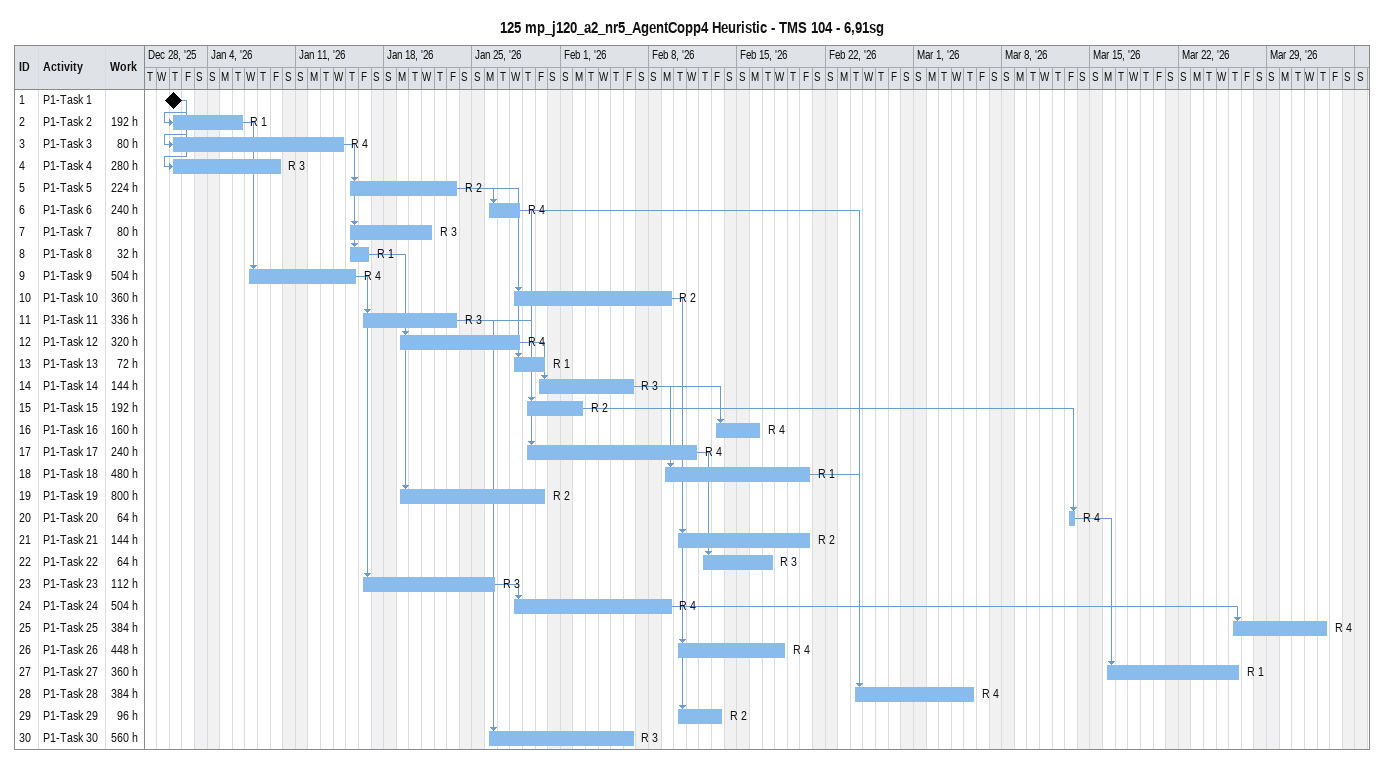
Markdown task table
125 mp_j120_a2_nr5_AgentCopp4 Heuristic - TMS 104 - 6,91sg

| ID | Task | Start | Finish | Predecessors | Resources | Work (h) |
|---|---|---|---|---|---|---|
| 1 | P1-Task 1 (milestone) | 2026-01-01 | 2026-01-01 |  |  |  |
| 2 | P1-Task 2 | 2026-01-01 | 2026-01-06 | 1 | R 1 | 192 |
| 3 | P1-Task 3 | 2026-01-01 | 2026-01-14 | 1 | R 4 | 80 |
| 4 | P1-Task 4 | 2026-01-01 | 2026-01-09 | 1 | R 3 | 280 |
| 5 | P1-Task 5 | 2026-01-15 | 2026-01-23 | 3 | R 2 | 224 |
| 6 | P1-Task 6 | 2026-01-26 | 2026-01-28 | 5 | R 4 | 240 |
| 7 | P1-Task 7 | 2026-01-15 | 2026-01-21 | 3 | R 3 | 80 |
| 8 | P1-Task 8 | 2026-01-15 | 2026-01-16 | 3 | R 1 | 32 |
| 9 | P1-Task 9 | 2026-01-07 | 2026-01-15 | 2 | R 4 | 504 |
| 10 | P1-Task 10 | 2026-01-28 | 2026-02-09 | 5 | R 2 | 360 |
| 11 | P1-Task 11 | 2026-01-16 | 2026-01-23 | 9 | R 3 | 336 |
| 12 | P1-Task 12 | 2026-01-19 | 2026-01-28 | 8 | R 4 | 320 |
| 13 | P1-Task 13 | 2026-01-28 | 2026-01-30 | 5 | R 1 | 72 |
| 14 | P1-Task 14 | 2026-01-30 | 2026-02-06 | 12 | R 3 | 144 |
| 15 | P1-Task 15 | 2026-01-29 | 2026-02-02 | 11 | R 2 | 192 |
| 16 | P1-Task 16 | 2026-02-13 | 2026-02-16 | 14 | R 4 | 160 |
| 17 | P1-Task 17 | 2026-01-29 | 2026-02-11 | 6 | R 4 | 240 |
| 18 | P1-Task 18 | 2026-02-09 | 2026-02-20 | 14 | R 1 | 480 |
| 19 | P1-Task 19 | 2026-01-19 | 2026-01-30 | 8 | R 2 | 800 |
| 20 | P1-Task 20 | 2026-03-13 | 2026-03-13 | 15 | R 4 | 64 |
| 21 | P1-Task 21 | 2026-02-10 | 2026-02-20 | 10 | R 2 | 144 |
| 22 | P1-Task 22 | 2026-02-12 | 2026-02-17 | 17 | R 3 | 64 |
| 23 | P1-Task 23 | 2026-01-16 | 2026-01-26 | 9 | R 3 | 112 |
| 24 | P1-Task 24 | 2026-01-28 | 2026-02-09 | 23 | R 4 | 504 |
| 25 | P1-Task 25 | 2026-03-26 | 2026-04-02 | 24 | R 4 | 384 |
| 26 | P1-Task 26 | 2026-02-10 | 2026-02-18 | 24 | R 4 | 448 |
| 27 | P1-Task 27 | 2026-03-16 | 2026-03-26 | 20 | R 1 | 360 |
| 28 | P1-Task 28 | 2026-02-24 | 2026-03-05 | 18, 6 | R 4 | 384 |
| 29 | P1-Task 29 | 2026-02-10 | 2026-02-13 | 10 | R 2 | 96 |
| 30 | P1-Task 30 | 2026-01-26 | 2026-02-06 | 11 | R 3 | 560 |
